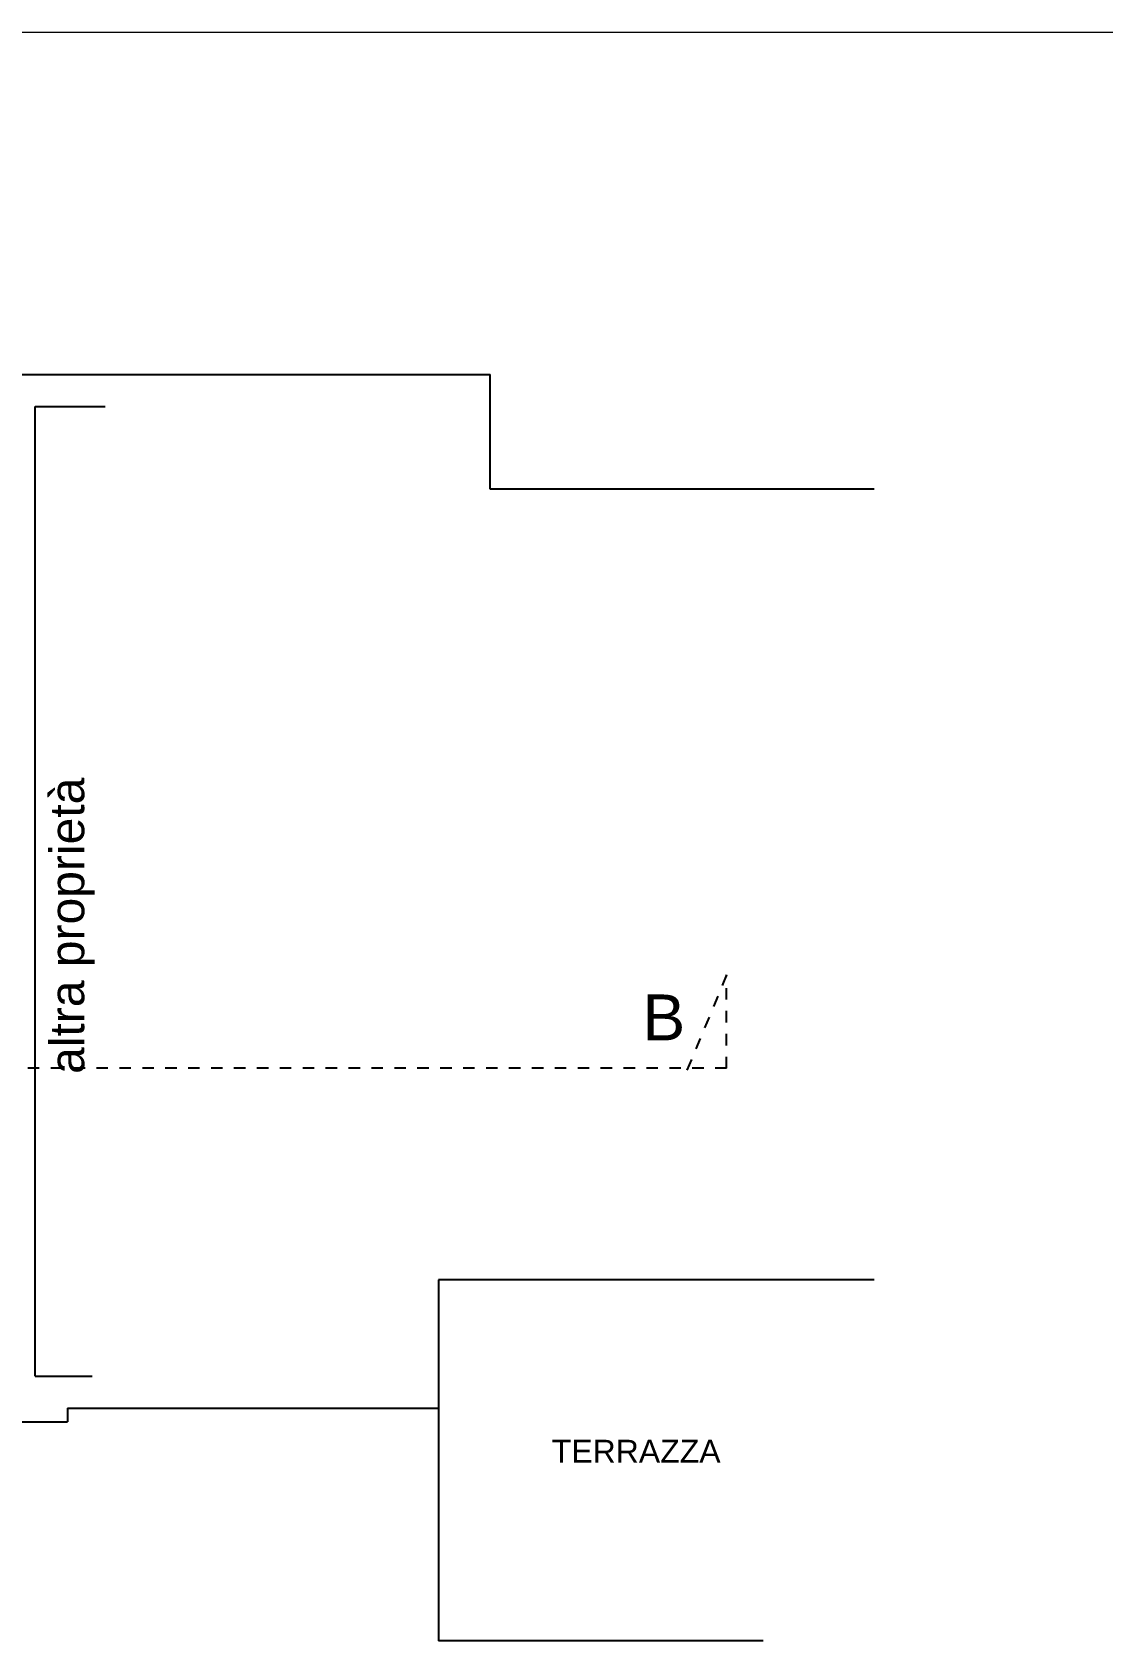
# Model space of a CAD drawing. Header units: millimetres. Extents: x 2002 to 2114, y 811 to 859.
# Drawn here: x 2048.41 to 2057.75, y 844.56 to 858.6 of the extents above; entities that cross this region are included whole.
import ezdxf

# ---------------------------------------------------------------- set-up
doc = ezdxf.new("R2010")
doc.units = ezdxf.units.MM
doc.header["$LTSCALE"] = 0.04
doc.linetypes.add('JIS_02_1.2', pattern=[2.5, 1.25, -1.25])
doc.layers.add('0-2', color=1, linetype='Continuous')
doc.layers.add('ASSI-PIL', color=6, linetype='Continuous')
doc.layers.add('0_Num_Penna__10', color=1, linetype='Continuous', lineweight=13)
doc.styles.get("Standard").update_dxf_attribs({"font": 'arial.ttf'})

msp = doc.modelspace()

# ---------------------------------------------------------------- linework, layer by layer
for p, q in [((2046.104, 855.614), (2052.404, 855.614)), ((2052.404, 854.614), (2052.404, 855.614)), ((2048.434, 855.334), (2049.044, 855.334)), ((2048.434, 846.874), (2048.434, 855.334)), ((2055.754, 854.614), (2052.404, 854.614)), ((2055.754, 847.714), (2051.954, 847.714)), ((2051.954, 847.714), (2051.954, 846.594)), ((2048.434, 846.874), (2048.931, 846.874)), ((2048.714, 846.594), (2048.714, 846.474)), ((2048.714, 846.594), (2051.954, 846.594)), ((2047.894, 846.474), (2048.714, 846.474))]:
    msp.add_line(p, q)
at = {"layer": '0-2'}
for p in [(2051.954, 846.594), (2054.786, 844.564)]:
    msp.add_line(p, (2051.954, 844.564), dxfattribs=at)
at = {"layer": '0_Num_Penna__10'}
msp.add_line((2002.034, 858.602), (2114.037, 858.602), dxfattribs=at)
at = {"layer": 'ASSI-PIL', "linetype": 'JIS_02_1.2'}
for p, q in [((2054.468, 850.375), (2054.089, 849.466)), ((2054.468, 849.56), (2054.468, 850.375)), ((2054.468, 849.56), (2032.665, 849.56))]:
    msp.add_line(p, q, dxfattribs=at)

# ---------------------------------------------------------------- texts
at = {"layer": '0_Num_Penna__10'}
msp.add_text('altra proprietà', height=0.3, rotation=90, dxfattribs=at).set_placement((2048.861, 849.511))
at = {"layer": 'ASSI-PIL', "attachment_point": 1}
for s, insert, char_height, width in [('B', (2053.734, 850.204), 0.4, 8.5911), ('TERRAZZA', (2052.941, 846.318), 0.2, 0.79523)]:
    msp.add_mtext(s, dxfattribs=dict(at, insert=insert, char_height=char_height, width=width))

doc.saveas('drawing.dxf')
